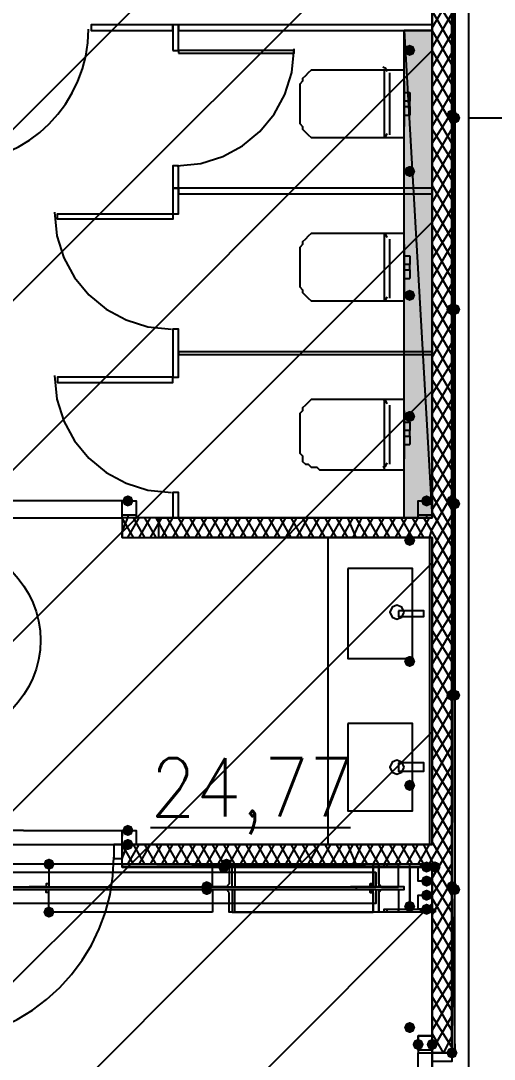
# Model space of a CAD drawing. Header units: millimetres. Extents: x 0 to 420, y 0 to 297.
# Drawn here: x 384.26 to 391.37, y 179.99 to 195.6 of the extents above; entities that cross this region are included whole.
import ezdxf

# ---------------------------------------------------------------- set-up
doc = ezdxf.new("R2010")
doc.units = ezdxf.units.MM
doc.layers.get('0').update_dxf_attribs({"linetype": 'CONTINUOUS'})
doc.styles.get("Standard").update_dxf_attribs({"font": 'STANDARD'})

msp = doc.modelspace()

# ---------------------------------------------------------------- hatches: boundary and pattern name
at = {"true_color": 0x000007}
h = msp.add_hatch(color=0, dxfattribs=at)
h.paths.add_polyline_path([(390.779, 199.940333), (390.736667, 199.940333), (390.779, 182.583667)], flags=0)
h.paths.add_polyline_path([(390.736667, 199.940333), (390.779, 182.583667), (390.736667, 182.583667)], flags=0)
h = msp.add_hatch(color=0, dxfattribs=at)
h.paths.add_polyline_path([(390.440333, 195.453), (390.017, 195.453), (390.440333, 188.129333)], flags=0)
h.paths.add_polyline_path([(390.017, 195.453), (390.440333, 188.129333), (390.017, 188.129333)], flags=0)
for points in [[(390.186333, 195.156667), (390.161462, 195.096871), (390.101667, 195.072), (390.041871, 195.096871), (390.017, 195.156667), (390.041871, 195.216462), (390.101667, 195.241333), (390.161462, 195.216463)], [(390.186333, 193.336333), (390.161462, 193.276537), (390.101667, 193.251667), (390.041871, 193.276537), (390.017, 193.336333), (390.041871, 193.396129), (390.101667, 193.421), (390.161462, 193.396129)], [(390.186333, 191.473667), (390.161462, 191.413871), (390.101667, 191.389), (390.041871, 191.413871), (390.017, 191.473667), (390.041871, 191.533462), (390.101667, 191.558333), (390.161462, 191.533463)], [(390.186333, 189.653333), (390.161462, 189.593537), (390.101667, 189.568667), (390.041871, 189.593537), (390.017, 189.653333), (390.041871, 189.713129), (390.101667, 189.738), (390.161462, 189.713129)], [(385.953, 188.383333), (385.928129, 188.323537), (385.868333, 188.298667), (385.808538, 188.323537), (385.783667, 188.383333), (385.808537, 188.443129), (385.868333, 188.468), (385.928129, 188.443129)], [(390.440333, 188.383333), (390.415462, 188.323537), (390.355667, 188.298667), (390.295871, 188.323537), (390.271, 188.383333), (390.295871, 188.443129), (390.355667, 188.468), (390.415462, 188.443129)], [(390.186333, 187.790667), (390.161462, 187.730871), (390.101667, 187.706), (390.041871, 187.730871), (390.017, 187.790667), (390.041871, 187.850462), (390.101667, 187.875333), (390.161462, 187.850463)], [(390.186333, 185.970333), (390.161462, 185.910537), (390.101667, 185.885667), (390.041871, 185.910537), (390.017, 185.970333), (390.041871, 186.030129), (390.101667, 186.055), (390.161462, 186.030129)], [(390.186333, 184.107667), (390.161462, 184.047871), (390.101667, 184.023), (390.041871, 184.047871), (390.017, 184.107667), (390.041871, 184.167462), (390.101667, 184.192333), (390.161462, 184.167463)], [(385.953, 183.430333), (385.928129, 183.370537), (385.868333, 183.345667), (385.808538, 183.370537), (385.783667, 183.430333), (385.808537, 183.490129), (385.868333, 183.515), (385.928129, 183.490129)], [(385.953, 183.218667), (385.928129, 183.158871), (385.868333, 183.134), (385.808538, 183.158871), (385.783667, 183.218667), (385.808537, 183.278462), (385.868333, 183.303333), (385.928129, 183.278463)], [(384.767667, 182.922333), (384.742796, 182.862537), (384.683, 182.837667), (384.623204, 182.862537), (384.598333, 182.922333), (384.623204, 182.982129), (384.683, 183.007), (384.742796, 182.982129)], [(390.440333, 182.88), (390.415462, 182.820204), (390.355667, 182.795333), (390.295871, 182.820204), (390.271, 182.88), (390.295871, 182.939796), (390.355667, 182.964667), (390.415462, 182.939796)], [(387.138333, 182.583667), (387.113462, 182.523871), (387.053667, 182.499), (386.993871, 182.523871), (386.969, 182.583667), (386.993871, 182.643462), (387.053667, 182.668333), (387.113462, 182.643463)], [(390.440333, 182.668333), (390.415462, 182.608537), (390.355667, 182.583667), (390.295871, 182.608537), (390.271, 182.668333), (390.295871, 182.728129), (390.355667, 182.753), (390.415462, 182.728129)], [(387.138333, 182.541333), (387.113462, 182.481537), (387.053667, 182.456667), (386.993871, 182.481537), (386.969, 182.541333), (386.993871, 182.601129), (387.053667, 182.626), (387.113462, 182.601129)], [(390.440333, 182.456667), (390.415462, 182.396871), (390.355667, 182.372), (390.295871, 182.396871), (390.271, 182.456667), (390.295871, 182.516462), (390.355667, 182.541333), (390.415462, 182.516463)], [(390.186333, 182.287333), (390.161462, 182.227537), (390.101667, 182.202667), (390.041871, 182.227537), (390.017, 182.287333), (390.041871, 182.347129), (390.101667, 182.372), (390.161462, 182.347129)], [(390.440333, 182.245), (390.415462, 182.185204), (390.355667, 182.160333), (390.295871, 182.185204), (390.271, 182.245), (390.295871, 182.304796), (390.355667, 182.329667), (390.415462, 182.304796)], [(384.767667, 182.202667), (384.742796, 182.142871), (384.683, 182.118), (384.623204, 182.142871), (384.598333, 182.202667), (384.623204, 182.262462), (384.683, 182.287333), (384.742796, 182.262463)], [(390.186333, 180.467), (390.161462, 180.407204), (390.101667, 180.382333), (390.041871, 180.407204), (390.017, 180.467), (390.041871, 180.526796), (390.101667, 180.551667), (390.161462, 180.526796)], [(390.313333, 180.213), (390.288462, 180.153204), (390.228667, 180.128333), (390.168871, 180.153204), (390.144, 180.213), (390.168871, 180.272796), (390.228667, 180.297667), (390.288462, 180.272796)], [(390.525, 180.213), (390.500129, 180.153204), (390.440333, 180.128333), (390.380538, 180.153204), (390.355667, 180.213), (390.380537, 180.272796), (390.440333, 180.297667), (390.500129, 180.272796)]]:
    msp.add_hatch(color=0, dxfattribs=at).paths.add_polyline_path(points, flags=0)
at = {"true_color": 0x0000fe}
for points in [[(390.821333, 194.183), (390.796462, 194.123204), (390.736667, 194.098333), (390.676871, 194.123204), (390.652, 194.183), (390.676871, 194.242796), (390.736667, 194.267667), (390.796462, 194.242796)], [(390.863667, 194.140667), (390.838796, 194.080871), (390.779, 194.056), (390.719204, 194.080871), (390.694333, 194.140667), (390.719204, 194.200462), (390.779, 194.225333), (390.838796, 194.200463)], [(390.821333, 191.262), (390.796462, 191.202204), (390.736667, 191.177333), (390.676871, 191.202204), (390.652, 191.262), (390.676871, 191.321796), (390.736667, 191.346667), (390.796462, 191.321796)], [(390.863667, 191.262), (390.838796, 191.202204), (390.779, 191.177333), (390.719204, 191.202204), (390.694333, 191.262), (390.719204, 191.321796), (390.779, 191.346667), (390.838796, 191.321796)], [(390.821333, 188.383333), (390.796462, 188.323537), (390.736667, 188.298667), (390.676871, 188.323537), (390.652, 188.383333), (390.676871, 188.443129), (390.736667, 188.468), (390.796462, 188.443129)], [(390.863667, 188.341), (390.838796, 188.281204), (390.779, 188.256333), (390.719204, 188.281204), (390.694333, 188.341), (390.719204, 188.400796), (390.779, 188.425667), (390.838796, 188.400796)], [(390.821333, 185.462333), (390.796462, 185.402537), (390.736667, 185.377667), (390.676871, 185.402537), (390.652, 185.462333), (390.676871, 185.522129), (390.736667, 185.547), (390.796462, 185.522129)], [(390.863667, 185.462333), (390.838796, 185.402537), (390.779, 185.377667), (390.719204, 185.402537), (390.694333, 185.462333), (390.719204, 185.522129), (390.779, 185.547), (390.838796, 185.522129)], [(387.392333, 182.88), (387.367462, 182.820204), (387.307667, 182.795333), (387.247871, 182.820204), (387.223, 182.88), (387.247871, 182.939796), (387.307667, 182.964667), (387.367462, 182.939796)], [(387.434667, 182.922333), (387.409796, 182.862537), (387.35, 182.837667), (387.290204, 182.862537), (387.265333, 182.922333), (387.290204, 182.982129), (387.35, 183.007), (387.409796, 182.982129)], [(390.567333, 182.88), (390.542462, 182.820204), (390.482667, 182.795333), (390.422871, 182.820204), (390.398, 182.88), (390.422871, 182.939796), (390.482667, 182.964667), (390.542462, 182.939796)], [(390.821333, 182.583667), (390.796462, 182.523871), (390.736667, 182.499), (390.676871, 182.523871), (390.652, 182.583667), (390.676871, 182.643462), (390.736667, 182.668333), (390.796462, 182.643463)], [(390.863667, 182.541333), (390.838796, 182.481537), (390.779, 182.456667), (390.719204, 182.481537), (390.694333, 182.541333), (390.719204, 182.601129), (390.779, 182.626), (390.838796, 182.601129)], [(390.821333, 180.086), (390.796462, 180.026204), (390.736667, 180.001333), (390.676871, 180.026204), (390.652, 180.086), (390.676871, 180.145796), (390.736667, 180.170667), (390.796462, 180.145796)], [(390.821333, 180.086), (390.796462, 180.026204), (390.736667, 180.001333), (390.676871, 180.026204), (390.652, 180.086), (390.676871, 180.145796), (390.736667, 180.170667), (390.796462, 180.145796)]]:
    msp.add_hatch(color=0, dxfattribs=at).paths.add_polyline_path(points, flags=0)
at = {"true_color": 0x000007}
h = msp.add_hatch(color=0, dxfattribs=at)
h.paths.add_polyline_path([(390.482667, 182.922333), (385.783667, 182.922333), (390.482667, 182.88)], flags=0)
h.paths.add_polyline_path([(385.783667, 182.922333), (390.482667, 182.88), (385.783667, 182.88)], flags=0)
at = {"true_color": 0x000062}
h = msp.add_hatch(color=0, dxfattribs=at)
h.paths.add_polyline_path([(389.551333, 182.922333), (389.551333, 182.668333)], flags=0)
h.paths.add_polyline_path([(389.551333, 182.668333), (389.551333, 182.922333)], flags=0)
h = msp.add_hatch(color=0, dxfattribs=at)
h.paths.add_polyline_path([(389.551333, 182.668333), (389.551333, 182.626)], flags=0)
h.paths.add_polyline_path([(389.551333, 182.626), (389.551333, 182.668333)], flags=0)
for points in [[(389.212667, 182.583667), (389.255, 182.583667)], [(389.212667, 182.541333), (389.255, 182.541333)], [(389.551333, 182.626), (389.509, 182.626)], [(389.509, 182.583667), (389.551333, 182.583667)]]:
    msp.add_hatch(color=0, dxfattribs=at).paths.add_polyline_path(points, flags=0)
h = msp.add_hatch(color=0, dxfattribs=at)
h.paths.add_polyline_path([(389.212667, 182.583667), (389.255, 182.583667)], flags=0)
h.paths.add_polyline_path([(389.255, 182.583667), (389.212667, 182.583667)], flags=0)
h = msp.add_hatch(color=0, dxfattribs=at)
h.paths.add_polyline_path([(389.212667, 182.583667), (389.551333, 182.583667)], flags=0)
h.paths.add_polyline_path([(389.551333, 182.583667), (389.212667, 182.583667)], flags=0)
h.paths.add_polyline_path([(389.551333, 182.583667), (389.212667, 182.583667)], flags=0)
h.paths.add_polyline_path([(389.212667, 182.583667), (389.551333, 182.583667)], flags=0)
h.paths.add_polyline_path([(389.551333, 182.583667), (389.212667, 182.583667)], flags=0)
h.paths.add_polyline_path([(389.551333, 182.583667), (389.212667, 182.583667)], flags=0)
h.paths.add_polyline_path([(389.212667, 182.583667), (389.551333, 182.583667)], flags=0)
h.paths.add_polyline_path([(389.551333, 182.583667), (389.212667, 182.583667)], flags=0)
h.paths.add_polyline_path([(389.551333, 182.583667), (389.212667, 182.583667)], flags=0)
h.paths.add_polyline_path([(389.212667, 182.583667), (389.551333, 182.583667)], flags=0)
h.paths.add_polyline_path([(389.551333, 182.583667), (389.212667, 182.583667)], flags=0)
h.paths.add_polyline_path([(389.551333, 182.583667), (389.212667, 182.583667)], flags=0)
h = msp.add_hatch(color=0, dxfattribs=at)
h.paths.add_polyline_path([(389.212667, 182.541333), (389.551333, 182.541333)], flags=0)
h.paths.add_polyline_path([(389.551333, 182.541333), (389.212667, 182.541333)], flags=0)
h.paths.add_polyline_path([(389.551333, 182.541333), (389.212667, 182.541333)], flags=0)
h.paths.add_polyline_path([(389.212667, 182.541333), (389.551333, 182.541333)], flags=0)
h.paths.add_polyline_path([(389.551333, 182.541333), (389.212667, 182.541333)], flags=0)
h.paths.add_polyline_path([(389.551333, 182.541333), (389.212667, 182.541333)], flags=0)
h.paths.add_polyline_path([(389.212667, 182.541333), (389.551333, 182.541333)], flags=0)
h.paths.add_polyline_path([(389.551333, 182.541333), (389.212667, 182.541333)], flags=0)
h.paths.add_polyline_path([(389.551333, 182.541333), (389.212667, 182.541333)], flags=0)
h.paths.add_polyline_path([(389.212667, 182.541333), (389.551333, 182.541333)], flags=0)
h.paths.add_polyline_path([(389.551333, 182.541333), (389.212667, 182.541333)], flags=0)
h.paths.add_polyline_path([(389.551333, 182.541333), (389.212667, 182.541333)], flags=0)
h = msp.add_hatch(color=0, dxfattribs=at)
h.paths.add_polyline_path([(389.212667, 182.541333), (389.255, 182.541333)], flags=0)
h.paths.add_polyline_path([(389.255, 182.541333), (389.212667, 182.541333)], flags=0)
h = msp.add_hatch(color=0, dxfattribs=at)
h.paths.add_polyline_path([(389.551333, 182.626), (389.509, 182.626), (389.551333, 182.583667)], flags=0)
h.paths.add_polyline_path([(389.509, 182.626), (389.551333, 182.583667), (389.509, 182.583667)], flags=0)
h.paths.add_polyline_path([(389.551333, 182.583667), (389.509, 182.583667), (389.255, 182.583667)], flags=0)
h = msp.add_hatch(color=0, dxfattribs=at)
h.paths.add_polyline_path([(389.551333, 182.541333), (389.255, 182.541333)], flags=0)
h.paths.add_polyline_path([(389.255, 182.541333), (389.551333, 182.541333), (389.509, 182.541333)], flags=0)
h = msp.add_hatch(color=0, dxfattribs=at)
h.paths.add_polyline_path([(389.551333, 182.499), (389.551333, 182.456667)], flags=0)
h.paths.add_polyline_path([(389.551333, 182.456667), (389.551333, 182.499)], flags=0)
at = {"true_color": 0x000007}
h = msp.add_hatch(color=0, dxfattribs=at)
h.paths.add_polyline_path([(390.779, 182.541333), (390.736667, 182.541333), (390.779, 180.086)], flags=0)
h.paths.add_polyline_path([(390.736667, 182.541333), (390.779, 180.086), (390.736667, 180.086)], flags=0)
at = {"true_color": 0x000062}
h = msp.add_hatch(color=0, dxfattribs=at)
h.paths.add_polyline_path([(389.551333, 182.456667), (389.551333, 182.202667)], flags=0)
h.paths.add_polyline_path([(389.551333, 182.202667), (389.551333, 182.456667)], flags=0)

# ---------------------------------------------------------------- linework, layer by layer
at = {"color": 0, "true_color": 0x000007}
for points in [[(105.156, 117.940667), (390.990667, 117.940667), (390.990667, 235.627333), (105.156, 235.627333)], [(390.779, 199.940333), (390.736667, 199.940333), (390.779, 182.583667)], [(390.736667, 199.940333), (390.779, 182.583667), (390.736667, 182.583667)], [(390.779, 182.583667), (390.779, 199.940333), (390.736667, 199.940333), (390.736667, 182.583667)], [(390.779, 182.583667), (390.779, 199.940333), (390.736667, 199.940333), (390.736667, 182.583667)], [(386.545667, 195.453), (386.545667, 195.537667), (385.318, 195.537667), (385.318, 195.453)], [(386.545667, 195.156667), (386.630333, 195.156667), (386.630333, 195.537667), (386.545667, 195.537667)], [(390.440333, 195.453), (390.440333, 195.537667), (386.630333, 195.537667), (386.630333, 195.453)], [(390.440333, 195.453), (390.017, 195.453), (390.440333, 188.129333)], [(390.017, 195.453), (390.440333, 188.129333), (390.017, 188.129333)], [(390.440333, 188.129333), (390.017, 188.129333), (390.017, 195.453), (390.440333, 195.453)], [(386.630333, 195.114333), (388.366, 195.114333), (388.366, 195.156667), (386.630333, 195.156667)], [(388.450667, 194.140667), (388.450667, 194.056), (388.493, 194.013667), (388.493, 193.971333), (388.535333, 193.929), (388.577667, 193.886667), (388.62, 193.844333), (388.704667, 193.844333), (388.747, 193.844333), (390.017, 193.844333), (390.017, 194.860333), (388.747, 194.860333), (388.704667, 194.860333), (388.62, 194.860333), (388.577667, 194.818), (388.535333, 194.775667), (388.493, 194.733333), (388.493, 194.691), (388.450667, 194.648667), (388.450667, 194.606333)], [(390.017, 194.013667), (390.017, 194.691)], [(399.669, 194.140667), (399.669, 159.385), (390.990667, 159.385), (390.990667, 194.140667)], [(386.545667, 193.082333), (386.630333, 193.082333), (386.630333, 193.421), (386.545667, 193.421)], [(386.545667, 192.701333), (386.545667, 192.616667), (384.81, 192.616667), (384.81, 192.701333), (386.545667, 192.701333), (386.630333, 192.701333), (386.630333, 193.082333), (386.545667, 193.082333)], [(390.440333, 192.997667), (390.440333, 193.082333), (386.630333, 193.082333), (386.630333, 192.997667)], [(388.450667, 191.643), (388.450667, 191.600667), (388.493, 191.558333), (388.493, 191.516), (388.535333, 191.473667), (388.577667, 191.431333), (388.62, 191.389), (388.704667, 191.389), (388.747, 191.389), (390.017, 191.389), (390.017, 192.405), (388.747, 192.405), (388.704667, 192.405), (388.62, 192.405), (388.577667, 192.362667), (388.535333, 192.320333), (388.493, 192.278), (388.493, 192.235667), (388.450667, 192.193333), (388.450667, 192.108667)], [(390.017, 191.516), (390.017, 192.235667)], [(386.630333, 190.584667), (386.630333, 190.965667), (386.545667, 190.965667), (386.545667, 190.584667), (386.545667, 190.246), (386.630333, 190.246)], [(390.440333, 190.584667), (390.440333, 190.627), (386.630333, 190.627), (386.630333, 190.584667)], [(386.545667, 190.246), (384.81, 190.246), (384.81, 190.161333), (386.545667, 190.161333)], [(388.450667, 189.145333), (388.450667, 189.103), (388.493, 189.060667), (388.493, 188.976), (388.535333, 188.933667), (388.577667, 188.933667), (388.62, 188.891333), (388.704667, 188.891333), (388.747, 188.849), (390.017, 188.849), (390.017, 189.907333), (388.747, 189.907333), (388.704667, 189.907333), (388.62, 189.907333), (388.577667, 189.865), (388.535333, 189.822667), (388.493, 189.780333), (388.493, 189.738), (388.450667, 189.695667), (388.450667, 189.611)], [(390.017, 189.018333), (390.017, 189.738)], [(386.545667, 188.129333), (386.630333, 188.129333), (386.630333, 188.510333), (386.545667, 188.510333)], [(385.783667, 188.383333), (385.995333, 188.383333), (385.995333, 188.171667), (385.783667, 188.171667), (385.783667, 188.383333), (385.995333, 188.383333), (385.995333, 188.129333), (385.783667, 188.129333)], [(390.228667, 188.383333), (390.440333, 188.383333), (390.440333, 188.171667), (390.228667, 188.171667), (390.228667, 188.383333), (390.440333, 188.383333), (390.440333, 188.129333), (390.228667, 188.129333)], [(389.170333, 187.367333), (389.170333, 186.012667), (390.144, 186.012667), (390.144, 187.367333)], [(390.017, 186.711167), (389.986007, 186.786007), (389.911167, 186.817), (389.836327, 186.786007), (389.805333, 186.711167), (389.836327, 186.636327), (389.911167, 186.605333), (389.986007, 186.636327)], [(389.932333, 186.732333), (389.932333, 186.647667), (390.313333, 186.647667), (390.313333, 186.732333)], [(389.170333, 185.039), (389.170333, 183.726667), (390.144, 183.726667), (390.144, 185.039)], [(390.017, 184.382833), (389.986007, 184.457673), (389.911167, 184.488667), (389.836327, 184.457673), (389.805333, 184.382833), (389.836327, 184.307993), (389.911167, 184.277), (389.986007, 184.307993)], [(389.932333, 184.446333), (389.932333, 184.319333), (390.313333, 184.319333), (390.313333, 184.446333)], [(385.656667, 183.218667), (385.656667, 183.134), (385.656667, 183.007), (385.783667, 183.007), (385.783667, 183.218667)], [(385.783667, 183.218667), (385.783667, 183.007)], [(387.138333, 182.922333), (384.683, 182.922333), (384.683, 182.583667), (387.138333, 182.583667)], [(390.482667, 182.922333), (385.783667, 182.922333), (390.482667, 182.88)], [(385.783667, 182.922333), (390.482667, 182.88), (385.783667, 182.88)], [(385.783667, 182.88), (385.783667, 182.922333), (390.482667, 182.922333), (390.482667, 182.88), (385.783667, 182.88), (390.482667, 182.88), (390.482667, 182.922333), (385.783667, 182.922333)], [(390.482667, 182.202667), (389.720667, 182.202667), (389.720667, 182.245), (390.101667, 182.245), (390.101667, 182.88), (389.720667, 182.88), (389.720667, 182.922333), (390.482667, 182.922333), (390.482667, 182.88), (390.101667, 182.88), (390.101667, 182.245), (390.482667, 182.245)], [(390.440333, 182.668333), (390.228667, 182.668333), (390.228667, 182.88), (390.440333, 182.88), (390.440333, 182.668333), (390.228667, 182.668333), (390.228667, 182.88), (390.440333, 182.88)], [(379.010333, 182.541333), (389.593667, 182.541333)], [(387.138333, 182.202667), (384.683, 182.202667), (384.683, 182.541333), (387.138333, 182.541333)], [(389.297333, 182.541333), (390.017, 182.541333), (390.017, 182.583667), (389.297333, 182.583667)], [(390.779, 182.541333), (390.736667, 182.541333), (390.779, 180.086)], [(390.736667, 182.541333), (390.779, 180.086), (390.736667, 180.086)], [(390.736667, 182.541333), (390.736667, 180.086), (390.779, 180.086), (390.779, 182.541333)], [(390.736667, 182.541333), (390.736667, 180.086), (390.779, 180.086), (390.779, 182.541333)], [(390.440333, 182.245), (390.228667, 182.245), (390.228667, 182.456667), (390.440333, 182.456667), (390.440333, 182.245), (390.228667, 182.245), (390.228667, 182.456667), (390.440333, 182.456667)], [(390.440333, 180.086), (390.440333, 180.34), (390.228667, 180.34), (390.228667, 180.086)], [(390.440333, 180.128333), (390.228667, 180.128333), (390.228667, 180.34), (390.440333, 180.34)], [(390.440333, 180.086), (390.736667, 180.086), (390.736667, 179.959), (390.440333, 179.959)], [(390.736667, 180.086), (390.440333, 180.086)]]:
    msp.add_lwpolyline(points, close=True, dxfattribs=at)
for points in [[(390.736667, 180.086), (390.736667, 235.373333)], [(390.440333, 200.321333), (390.440333, 188.129333)], [(390.779, 182.583667), (390.779, 199.940333), (390.779, 182.583667), (390.736667, 199.940333)], [(390.440333, 195.495333), (390.736667, 196.003333)], [(390.736667, 195.537667), (390.440333, 196.003333)], [(390.736667, 195.241333), (390.440333, 195.749333)], [(390.440333, 195.199), (390.736667, 195.707)], [(383.264833, 193.463333), (383.470433, 193.473715), (383.670092, 193.504185), (383.862801, 193.553735), (384.047549, 193.621352), (384.223325, 193.706026), (384.389118, 193.806747), (384.543918, 193.922503), (384.686715, 194.052285), (384.816497, 194.195082), (384.932253, 194.349882), (385.032974, 194.515675), (385.117648, 194.691451), (385.185265, 194.876199), (385.234815, 195.068908), (385.265285, 195.268567), (385.275667, 195.474167)], [(390.736667, 194.945), (390.440333, 195.453)], [(390.440333, 194.902667), (390.736667, 195.410667)], [(386.609167, 193.421), (386.963232, 193.456692), (387.293009, 193.55906), (387.591432, 193.721037), (387.851438, 193.935562), (388.065962, 194.195568), (388.22794, 194.493991), (388.330308, 194.823768), (388.366, 195.177833)], [(390.736667, 194.648667), (390.440333, 195.156667)], [(390.440333, 194.606333), (390.736667, 195.114333)], [(389.763, 194.839167), (389.744395, 194.884061), (389.6995, 194.902667)], [(389.720667, 194.860333), (389.720667, 193.844333)], [(389.805333, 194.352333), (389.805333, 194.818)], [(390.736667, 194.352333), (390.440333, 194.860333)], [(390.440333, 194.31), (390.736667, 194.818)], [(390.017, 194.521667), (390.017, 194.479333), (390.017, 194.394667)], [(390.017, 194.521667), (390.101667, 194.521667)], [(390.101667, 194.521667), (390.101667, 194.479333), (390.101667, 194.394667)], [(390.736667, 194.056), (390.440333, 194.564)], [(390.440333, 194.013667), (390.736667, 194.521667)], [(389.805333, 193.886667), (389.805333, 194.352333)], [(390.017, 194.31), (390.017, 194.352333), (390.017, 194.394667)], [(390.017, 194.31), (390.101667, 194.31), (390.101667, 194.352333), (390.101667, 194.394667), (390.017, 194.394667)], [(390.017, 194.31), (390.017, 194.225333), (390.017, 194.183)], [(390.101667, 194.31), (390.101667, 194.225333), (390.101667, 194.183)], [(390.736667, 193.759667), (390.440333, 194.267667)], [(390.440333, 193.759667), (390.736667, 194.225333)], [(390.017, 194.183), (390.101667, 194.183)], [(389.6995, 193.844333), (389.744395, 193.862939), (389.763, 193.907833)], [(390.440333, 193.463333), (390.736667, 193.971333)], [(390.736667, 193.505667), (390.440333, 193.971333)], [(390.736667, 193.209333), (390.440333, 193.717333)], [(390.440333, 193.167), (390.736667, 193.675)], [(390.736667, 192.913), (390.440333, 193.421)], [(390.440333, 192.870667), (390.736667, 193.378667)], [(390.736667, 192.616667), (390.440333, 193.124667)], [(390.440333, 192.574333), (390.736667, 193.082333)], [(390.736667, 192.320333), (390.440333, 192.828333)], [(384.767667, 192.7225), (384.803359, 192.368435), (384.905726, 192.038658), (385.067704, 191.740234), (385.282228, 191.480228), (385.542234, 191.265704), (385.840658, 191.103726), (386.170435, 191.001359), (386.5245, 190.965667)], [(390.440333, 192.278), (390.736667, 192.786)], [(390.736667, 192.024), (390.440333, 192.532)], [(390.440333, 192.024), (390.736667, 192.489667)], [(389.763, 192.3415), (389.744395, 192.386394), (389.6995, 192.405)], [(389.720667, 192.405), (389.720667, 191.389)], [(389.805333, 191.897), (389.805333, 192.320333)], [(390.440333, 191.727667), (390.736667, 192.235667)], [(390.736667, 191.727667), (390.440333, 192.235667)], [(390.017, 192.066333), (390.017, 192.024), (390.017, 191.939333)], [(390.017, 192.066333), (390.101667, 192.066333)], [(390.101667, 192.066333), (390.101667, 192.024), (390.101667, 191.939333)], [(389.805333, 191.431333), (389.805333, 191.897)], [(390.017, 191.854667), (390.017, 191.897), (390.017, 191.939333)], [(390.017, 191.854667), (390.101667, 191.854667), (390.101667, 191.897), (390.101667, 191.939333), (390.017, 191.939333)], [(390.017, 191.854667), (390.017, 191.77), (390.017, 191.727667)], [(390.101667, 191.854667), (390.101667, 191.77), (390.101667, 191.727667)], [(390.736667, 191.473667), (390.440333, 191.981667)], [(390.440333, 191.431333), (390.736667, 191.939333)], [(390.017, 191.727667), (390.101667, 191.727667)], [(390.736667, 191.177333), (390.440333, 191.685333)], [(390.440333, 191.135), (390.736667, 191.643)], [(389.6995, 191.389), (389.744395, 191.407605), (389.763, 191.4525)], [(390.736667, 190.881), (390.440333, 191.389)], [(390.440333, 190.838667), (390.736667, 191.346667)], [(390.736667, 190.584667), (390.440333, 191.092667)], [(390.440333, 190.542333), (390.736667, 191.050333)], [(390.736667, 190.288333), (390.440333, 190.796333)], [(390.440333, 190.246), (390.736667, 190.754)], [(390.736667, 189.992), (390.440333, 190.5)], [(390.440333, 189.992), (390.736667, 190.457667)], [(384.767667, 190.267167), (384.803359, 189.913101), (384.905726, 189.583325), (385.067704, 189.284901), (385.282228, 189.024895), (385.542234, 188.810371), (385.840658, 188.648393), (386.170435, 188.546026), (386.5245, 188.510333)], [(390.440333, 189.695667), (390.736667, 190.203667)], [(390.736667, 189.738), (390.440333, 190.203667)], [(389.763, 189.843833), (389.744395, 189.888728), (389.6995, 189.907333)], [(389.720667, 189.907333), (389.720667, 188.849)], [(389.805333, 189.399333), (389.805333, 189.822667)], [(390.736667, 189.441667), (390.440333, 189.949667)], [(390.440333, 189.399333), (390.736667, 189.907333)], [(390.017, 189.568667), (390.017, 189.526333), (390.017, 189.441667)], [(390.017, 189.568667), (390.101667, 189.568667)], [(390.101667, 189.568667), (390.101667, 189.526333), (390.101667, 189.441667)], [(390.736667, 189.145333), (390.440333, 189.653333)], [(390.440333, 189.103), (390.736667, 189.611)], [(389.805333, 188.933667), (389.805333, 189.399333)], [(390.017, 189.357), (390.017, 189.399333), (390.017, 189.441667)], [(390.017, 189.357), (390.101667, 189.357), (390.101667, 189.399333), (390.101667, 189.441667), (390.017, 189.441667)], [(390.017, 189.357), (390.017, 189.272333), (390.017, 189.23)], [(390.101667, 189.357), (390.101667, 189.272333), (390.101667, 189.23)], [(390.736667, 188.849), (390.440333, 189.357)], [(390.017, 189.23), (390.101667, 189.23)], [(390.440333, 188.806667), (390.736667, 189.314667)], [(390.736667, 188.552667), (390.440333, 189.060667)], [(389.6995, 188.891333), (389.744395, 188.909939), (389.763, 188.954833)], [(390.440333, 188.510333), (390.736667, 189.018333)], [(390.736667, 188.256333), (390.440333, 188.764333)], [(390.440333, 188.256333), (390.736667, 188.722)], [(390.440333, 187.96), (390.736667, 188.468)], [(390.736667, 187.96), (390.440333, 188.468)], [(384.302, 188.383333), (382.820333, 188.383333), (382.820333, 188.256333)], [(385.783667, 188.256333), (385.783667, 188.383333), (384.302, 188.383333)], [(382.820333, 188.256333), (382.820333, 188.129333), (384.302, 188.129333)], [(384.302, 188.129333), (385.783667, 188.129333), (385.783667, 188.256333)], [(385.783667, 187.917667), (385.868333, 188.129333)], [(385.953, 187.833), (385.783667, 188.129333)], [(390.440333, 188.129333), (385.783667, 188.129333), (385.783667, 187.833), (390.440333, 187.833)], [(385.868333, 188.171667), (385.868333, 188.129333)], [(385.868333, 187.833), (386.037667, 188.129333)], [(386.122333, 187.833), (385.953, 188.129333)], [(386.037667, 187.833), (386.207, 188.129333)], [(386.291667, 187.833), (386.122333, 188.129333)], [(386.207, 187.833), (386.376333, 188.129333)], [(386.461, 187.833), (386.291667, 188.129333)], [(386.376333, 187.833), (386.545667, 188.129333)], [(386.630333, 187.833), (386.461, 188.129333)], [(386.545667, 187.833), (386.715, 188.129333)], [(386.799667, 187.833), (386.630333, 188.129333)], [(386.715, 187.833), (386.884333, 188.129333)], [(386.969, 187.833), (386.799667, 188.129333)], [(386.884333, 187.833), (387.053667, 188.129333)], [(387.138333, 187.833), (386.969, 188.129333)], [(387.053667, 187.833), (387.223, 188.129333)], [(387.307667, 187.833), (387.138333, 188.129333)], [(387.223, 187.833), (387.392333, 188.129333)], [(387.477, 187.833), (387.307667, 188.129333)], [(387.392333, 187.833), (387.561667, 188.129333)], [(387.646333, 187.833), (387.477, 188.129333)], [(387.561667, 187.833), (387.731, 188.129333)], [(387.815667, 187.833), (387.646333, 188.129333)], [(387.731, 187.833), (387.900333, 188.129333)], [(387.985, 187.833), (387.815667, 188.129333)], [(387.900333, 187.833), (388.069667, 188.129333)], [(388.154333, 187.833), (387.985, 188.129333)], [(388.069667, 187.833), (388.239, 188.129333)], [(388.323667, 187.833), (388.154333, 188.129333)], [(388.239, 187.833), (388.408333, 188.129333)], [(388.493, 187.833), (388.323667, 188.129333)], [(388.408333, 187.833), (388.577667, 188.129333)], [(388.662333, 187.833), (388.493, 188.129333)], [(388.577667, 187.833), (388.747, 188.129333)], [(388.831667, 187.833), (388.662333, 188.129333)], [(388.747, 187.833), (388.916333, 188.129333)], [(389.001, 187.833), (388.831667, 188.129333)], [(388.916333, 187.833), (389.085667, 188.129333)], [(389.170333, 187.833), (389.001, 188.129333)], [(389.085667, 187.833), (389.255, 188.129333)], [(389.297333, 187.833), (389.170333, 188.129333)], [(389.255, 187.833), (389.382, 188.129333)], [(389.466667, 187.833), (389.297333, 188.129333)], [(389.382, 187.833), (389.551333, 188.129333)], [(389.636, 187.833), (389.466667, 188.129333)], [(389.551333, 187.833), (389.720667, 188.129333)], [(389.805333, 187.833), (389.636, 188.129333)], [(389.720667, 187.833), (389.89, 188.129333)], [(389.974667, 187.833), (389.805333, 188.129333)], [(389.89, 187.833), (390.059333, 188.129333)], [(390.144, 187.833), (389.974667, 188.129333)], [(390.059333, 187.833), (390.228667, 188.129333)], [(390.313333, 187.833), (390.144, 188.129333)], [(390.228667, 187.833), (390.398, 188.129333)], [(390.440333, 187.917667), (390.313333, 188.129333)], [(390.355667, 188.171667), (390.355667, 188.129333)], [(390.736667, 187.706), (390.440333, 188.214)], [(390.440333, 187.663667), (390.736667, 188.171667)], [(390.398, 187.833), (390.440333, 187.96)], [(385.783667, 187.833), (385.783667, 187.917667)], [(388.874, 187.833), (388.874, 183.218667)], [(388.874, 187.833), (390.440333, 187.833), (390.440333, 183.218667), (388.874, 183.218667)], [(390.398, 187.833), (390.398, 183.218667)], [(390.736667, 187.409667), (390.440333, 187.917667)], [(390.440333, 187.367333), (390.736667, 187.875333)], [(390.440333, 187.833), (390.440333, 183.218667)], [(390.736667, 187.113333), (390.440333, 187.621333)], [(390.440333, 187.071), (390.736667, 187.579)], [(390.736667, 186.817), (390.440333, 187.325)], [(390.440333, 186.774667), (390.736667, 187.282667)], [(390.736667, 186.520667), (390.440333, 187.028667)], [(390.440333, 186.478333), (390.736667, 186.986333)], [(390.736667, 186.224333), (390.440333, 186.732333)], [(390.440333, 186.224333), (390.736667, 186.69)], [(390.440333, 185.928), (390.736667, 186.436)], [(390.736667, 185.970333), (390.440333, 186.436)], [(390.736667, 185.674), (390.440333, 186.182)], [(390.440333, 185.631667), (390.736667, 186.139667)], [(390.736667, 185.377667), (390.440333, 185.885667)], [(390.440333, 185.335333), (390.736667, 185.843333)], [(390.736667, 185.081333), (390.440333, 185.589333)], [(390.440333, 185.039), (390.736667, 185.547)], [(390.736667, 184.785), (390.440333, 185.293)], [(390.440333, 184.742667), (390.736667, 185.250667)], [(390.736667, 184.488667), (390.440333, 184.996667)], [(390.440333, 184.488667), (390.736667, 184.954333)], [(390.440333, 184.192333), (390.736667, 184.700333)], [(390.736667, 184.192333), (390.440333, 184.700333)], [(390.440333, 183.896), (390.736667, 184.404)], [(390.736667, 183.938333), (390.440333, 184.404)], [(390.736667, 183.642), (390.440333, 184.15)], [(390.440333, 183.599667), (390.736667, 184.107667)], [(390.736667, 183.345667), (390.440333, 183.853667)], [(390.440333, 183.303333), (390.736667, 183.811333)], [(384.302, 183.430333), (382.820333, 183.430333), (382.820333, 183.345667)], [(384.302, 183.430333), (385.783667, 183.430333), (385.995333, 183.430333), (385.995333, 183.218667), (385.783667, 183.218667), (385.783667, 183.430333), (385.995333, 183.430333), (385.995333, 183.218667), (385.783667, 183.218667), (385.783667, 183.430333), (385.783667, 183.345667)], [(386.207, 183.472667), (389.212667, 183.472667)], [(390.736667, 183.049333), (390.440333, 183.557333)], [(390.440333, 183.007), (390.736667, 183.515)], [(382.820333, 183.345667), (382.820333, 183.218667), (384.302, 183.218667)], [(384.302, 183.218667), (385.783667, 183.218667), (385.783667, 183.345667)], [(385.783667, 183.007), (385.868333, 183.218667)], [(385.953, 182.922333), (385.783667, 183.218667)], [(385.783667, 182.922333), (385.783667, 183.007), (385.783667, 183.218667)], [(390.440333, 183.218667), (385.783667, 183.218667)], [(385.868333, 182.922333), (386.037667, 183.218667)], [(386.122333, 182.922333), (385.953, 183.218667)], [(386.037667, 182.922333), (386.207, 183.218667)], [(386.291667, 182.922333), (386.122333, 183.218667)], [(386.207, 182.922333), (386.376333, 183.218667)], [(386.461, 182.922333), (386.291667, 183.218667)], [(386.376333, 182.922333), (386.545667, 183.218667)], [(386.630333, 182.922333), (386.461, 183.218667)], [(386.545667, 182.922333), (386.715, 183.218667)], [(386.799667, 182.922333), (386.630333, 183.218667)], [(386.715, 182.922333), (386.884333, 183.218667)], [(386.969, 182.922333), (386.799667, 183.218667)], [(386.884333, 182.922333), (387.053667, 183.218667)], [(387.138333, 182.922333), (386.969, 183.218667)], [(387.053667, 182.922333), (387.223, 183.218667)], [(387.307667, 182.922333), (387.138333, 183.218667)], [(387.223, 182.922333), (387.392333, 183.218667)], [(387.477, 182.922333), (387.307667, 183.218667)], [(387.392333, 182.922333), (387.561667, 183.218667)], [(387.646333, 182.922333), (387.477, 183.218667)], [(387.561667, 182.922333), (387.731, 183.218667)], [(387.815667, 182.922333), (387.646333, 183.218667)], [(387.731, 182.922333), (387.900333, 183.218667)], [(387.985, 182.922333), (387.815667, 183.218667)], [(387.900333, 182.922333), (388.069667, 183.218667)], [(388.154333, 182.922333), (387.985, 183.218667)], [(388.069667, 182.922333), (388.239, 183.218667)], [(388.323667, 182.922333), (388.154333, 183.218667)], [(388.239, 182.922333), (388.408333, 183.218667)], [(388.493, 182.922333), (388.323667, 183.218667)], [(388.408333, 182.922333), (388.577667, 183.218667)], [(388.662333, 182.922333), (388.493, 183.218667)], [(388.577667, 182.922333), (388.747, 183.218667)], [(388.831667, 182.922333), (388.662333, 183.218667)], [(388.747, 182.922333), (388.916333, 183.218667)], [(389.001, 182.922333), (388.831667, 183.218667)], [(388.916333, 182.922333), (389.085667, 183.218667)], [(389.170333, 182.922333), (389.001, 183.218667)], [(389.085667, 182.922333), (389.255, 183.218667)], [(389.297333, 182.922333), (389.170333, 183.218667)], [(389.255, 182.922333), (389.382, 183.218667)], [(389.466667, 182.922333), (389.297333, 183.218667)], [(389.382, 182.922333), (389.551333, 183.218667)], [(389.636, 182.922333), (389.466667, 183.218667)], [(389.551333, 182.922333), (389.720667, 183.218667)], [(389.805333, 182.922333), (389.636, 183.218667)], [(389.720667, 182.922333), (389.89, 183.218667)], [(389.974667, 182.922333), (389.805333, 183.218667)], [(389.89, 182.922333), (390.059333, 183.218667)], [(390.144, 182.922333), (389.974667, 183.218667)], [(390.059333, 182.922333), (390.228667, 183.218667)], [(390.313333, 182.922333), (390.144, 183.218667)], [(390.228667, 182.922333), (390.398, 183.218667)], [(390.440333, 182.964667), (390.313333, 183.218667)], [(390.736667, 182.753), (390.440333, 183.261)], [(390.440333, 182.710667), (390.736667, 183.218667)], [(382.883833, 180.255333), (383.167342, 180.269649), (383.44266, 180.311667), (383.708395, 180.379993), (383.963151, 180.473234), (384.205537, 180.589996), (384.434157, 180.728886), (384.647619, 180.888509), (384.844528, 181.067472), (385.023491, 181.264381), (385.183114, 181.477843), (385.322004, 181.706463), (385.438766, 181.948849), (385.532007, 182.203605), (385.600333, 182.46934), (385.642351, 182.744658), (385.656667, 183.028167)], [(385.783667, 182.922333), (385.783667, 183.007)], [(385.783667, 182.922333), (385.783667, 183.007)], [(390.398, 182.922333), (390.440333, 183.007)], [(390.736667, 182.456667), (390.440333, 182.964667)], [(384.683, 182.922333), (384.683, 182.626), (384.640667, 182.626), (384.640667, 182.583667), (384.386667, 182.583667)], [(390.482667, 182.88), (385.783667, 182.88), (390.482667, 182.922333), (385.783667, 182.922333)], [(385.783667, 182.922333), (390.440333, 182.922333)], [(387.434667, 182.583667), (387.434667, 182.922333), (387.392333, 182.922333), (387.392333, 182.626)], [(387.434667, 182.922333), (389.551333, 182.922333)], [(389.636, 182.922333), (387.477, 182.922333), (387.477, 182.583667), (389.636, 182.583667), (389.932333, 182.583667), (389.678333, 182.583667), (389.636, 182.626), (389.636, 182.922333), (389.636, 182.583667)], [(389.551333, 182.583667), (389.932333, 182.583667), (389.932333, 182.922333), (389.551333, 182.922333)], [(389.763, 182.88), (389.763, 182.922333)], [(389.932333, 182.88), (389.932333, 182.922333)], [(390.101667, 182.202667), (390.101667, 182.922333)], [(390.271, 182.88), (390.271, 182.922333)], [(390.440333, 182.88), (390.440333, 182.922333)], [(390.440333, 182.456667), (390.736667, 182.922333)], [(390.440333, 182.922333), (390.440333, 180.086)], [(389.593667, 182.795333), (389.593667, 182.583667), (389.593667, 182.626), (389.593667, 182.795333), (379.010333, 182.795333), (379.010333, 182.583667), (389.593667, 182.583667)], [(390.440333, 182.160333), (390.736667, 182.668333)], [(390.736667, 182.202667), (390.440333, 182.668333)], [(389.593667, 182.541333), (389.593667, 182.499), (389.593667, 182.329667), (379.010333, 182.329667), (379.010333, 182.499), (379.010333, 182.541333), (379.010333, 182.499), (379.010333, 182.329667)], [(384.386667, 182.583667), (384.683, 182.583667)], [(384.386667, 182.541333), (384.683, 182.541333)], [(384.683, 182.202667), (384.683, 182.499), (384.640667, 182.499), (384.640667, 182.541333), (384.386667, 182.541333)], [(387.392333, 182.626), (387.35, 182.583667), (387.096, 182.583667), (387.053667, 182.583667), (387.434667, 182.583667)], [(387.392333, 182.499), (387.35, 182.541333), (387.096, 182.541333), (387.053667, 182.541333), (387.434667, 182.541333)], [(387.096, 182.583667), (387.35, 182.583667)], [(387.096, 182.541333), (387.35, 182.541333)], [(387.434667, 182.541333), (387.434667, 182.202667), (387.392333, 182.202667), (387.392333, 182.499)], [(387.434667, 182.583667), (389.551333, 182.583667)], [(387.434667, 182.541333), (389.551333, 182.541333)], [(389.636, 182.202667), (387.477, 182.202667), (387.477, 182.541333), (389.636, 182.541333), (389.932333, 182.541333), (389.678333, 182.541333), (389.636, 182.499), (389.636, 182.202667), (389.636, 182.541333)], [(389.212667, 182.583667), (389.509, 182.583667)], [(389.212667, 182.541333), (389.509, 182.541333)], [(389.551333, 182.541333), (389.932333, 182.541333), (389.932333, 182.202667), (389.551333, 182.202667)], [(390.736667, 180.086), (390.736667, 182.541333), (390.779, 180.086), (390.779, 182.541333)], [(390.736667, 181.906333), (390.440333, 182.414333)], [(390.440333, 181.864), (390.736667, 182.372)], [(387.434667, 182.202667), (389.551333, 182.202667)], [(389.763, 182.202667), (389.763, 182.245)], [(389.932333, 182.202667), (389.932333, 182.245)], [(390.271, 182.202667), (390.271, 182.245)], [(390.440333, 182.202667), (390.440333, 182.245)], [(390.736667, 181.61), (390.440333, 182.118)], [(390.440333, 181.567667), (390.736667, 182.075667)], [(390.736667, 181.313667), (390.440333, 181.821667)], [(390.440333, 181.271333), (390.736667, 181.779333)], [(390.736667, 181.017333), (390.440333, 181.525333)], [(390.440333, 180.975), (390.736667, 181.483)], [(390.736667, 180.721), (390.440333, 181.229)], [(390.440333, 180.721), (390.736667, 181.186667)], [(390.440333, 180.424667), (390.736667, 180.932667)], [(390.736667, 180.424667), (390.440333, 180.932667)], [(390.440333, 180.128333), (390.736667, 180.636333)], [(390.736667, 180.170667), (390.440333, 180.636333)], [(390.736667, 180.34), (390.609667, 180.086), (390.440333, 180.382333)], [(390.228667, 176.826333), (390.228667, 180.086), (390.355667, 180.086)], [(390.355667, 180.086), (390.440333, 180.086), (390.440333, 176.826333)], [(390.440333, 180.086), (390.736667, 180.086)]]:
    msp.add_lwpolyline(points, dxfattribs=at)
at = {"color": 0, "true_color": 0x000068}
msp.add_lwpolyline([(390.440333, 183.218667), (390.440333, 187.833), (386.334, 187.833), (386.334, 188.129333), (390.440333, 188.129333), (390.440333, 200.321333), (378.121333, 200.321333), (378.121333, 188.129333), (382.820333, 188.129333), (382.820333, 187.833), (378.121333, 187.833), (378.121333, 183.218667)], close=True, dxfattribs=at)
at = {"color": 0, "true_color": 0x000020}
for points in [[(354.880334, 164.676666), (390.440333, 200.278999)], [(357.420334, 164.676666), (390.440333, 197.696666)], [(360.002667, 164.676666), (390.440333, 195.156666)], [(362.542667, 164.676666), (390.440333, 192.574333)], [(365.125, 164.676666), (390.440333, 190.034333)], [(367.665, 164.676666), (390.440333, 187.451999)], [(370.247334, 164.676666), (390.440333, 184.911999)], [(372.829667, 164.676666), (390.440333, 182.329666)]]:
    msp.add_lwpolyline(points, dxfattribs=at)
at = {"color": 0, "true_color": 0x000008}
msp.add_lwpolyline([(378.121333, 170.603333), (390.440333, 170.603333), (390.440333, 182.922333), (378.121333, 182.922333)], close=True, dxfattribs=at)
at = {"color": 0, "true_color": 0x000062}
for points in [[(389.551333, 182.922333), (389.551333, 182.583667), (389.212667, 182.583667)], [(389.212667, 182.583667), (389.255, 182.583667), (389.509, 182.583667), (389.509, 182.626), (389.551333, 182.626), (389.551333, 182.668333), (389.551333, 182.922333)], [(389.551333, 182.202667), (389.551333, 182.541333), (389.212667, 182.541333)], [(389.551333, 182.202667), (389.551333, 182.456667), (389.551333, 182.499), (389.509, 182.499), (389.509, 182.541333), (389.255, 182.541333), (389.212667, 182.541333)]]:
    msp.add_lwpolyline(points, dxfattribs=at)
for points in [[(389.551333, 182.922333), (389.551333, 182.668333)], [(389.551333, 182.668333), (389.551333, 182.922333)], [(389.551333, 182.668333), (389.551333, 182.626)], [(389.551333, 182.626), (389.551333, 182.668333)], [(389.212667, 182.583667), (389.255, 182.583667)], [(389.212667, 182.583667), (389.255, 182.583667)], [(389.255, 182.583667), (389.212667, 182.583667)], [(389.212667, 182.583667), (389.551333, 182.583667)], [(389.551333, 182.583667), (389.212667, 182.583667)], [(389.551333, 182.583667), (389.212667, 182.583667)], [(389.212667, 182.583667), (389.551333, 182.583667)], [(389.551333, 182.583667), (389.212667, 182.583667)], [(389.551333, 182.583667), (389.212667, 182.583667)], [(389.212667, 182.583667), (389.551333, 182.583667)], [(389.551333, 182.583667), (389.212667, 182.583667)], [(389.551333, 182.583667), (389.212667, 182.583667)], [(389.212667, 182.583667), (389.551333, 182.583667)], [(389.551333, 182.583667), (389.212667, 182.583667)], [(389.551333, 182.583667), (389.212667, 182.583667)], [(389.212667, 182.541333), (389.551333, 182.541333)], [(389.551333, 182.541333), (389.212667, 182.541333)], [(389.551333, 182.541333), (389.212667, 182.541333)], [(389.212667, 182.541333), (389.551333, 182.541333)], [(389.551333, 182.541333), (389.212667, 182.541333)], [(389.551333, 182.541333), (389.212667, 182.541333)], [(389.212667, 182.541333), (389.551333, 182.541333)], [(389.551333, 182.541333), (389.212667, 182.541333)], [(389.551333, 182.541333), (389.212667, 182.541333)], [(389.212667, 182.541333), (389.551333, 182.541333)], [(389.551333, 182.541333), (389.212667, 182.541333)], [(389.551333, 182.541333), (389.212667, 182.541333)], [(389.212667, 182.541333), (389.255, 182.541333)], [(389.212667, 182.541333), (389.255, 182.541333)], [(389.255, 182.541333), (389.212667, 182.541333)], [(389.551333, 182.583667), (389.509, 182.583667), (389.255, 182.583667)], [(389.551333, 182.541333), (389.255, 182.541333)], [(389.255, 182.541333), (389.551333, 182.541333), (389.509, 182.541333)], [(389.551333, 182.626), (389.509, 182.626)], [(389.551333, 182.626), (389.509, 182.626), (389.551333, 182.583667)], [(389.509, 182.626), (389.551333, 182.583667), (389.509, 182.583667)], [(389.509, 182.583667), (389.551333, 182.583667)], [(389.551333, 182.541333), (389.509, 182.541333), (389.551333, 182.499)], [(389.509, 182.541333), (389.551333, 182.499), (389.509, 182.499)], [(389.551333, 182.499), (389.509, 182.499)], [(389.509, 182.499), (389.551333, 182.499)], [(389.551333, 182.499), (389.551333, 182.456667)], [(389.551333, 182.456667), (389.551333, 182.499)], [(389.551333, 182.456667), (389.551333, 182.202667)], [(389.551333, 182.202667), (389.551333, 182.456667)]]:
    msp.add_lwpolyline(points, close=True, dxfattribs=at)
at = {"color": 0, "true_color": 0x000007}
msp.add_circle((383.0955, 186.287833), 1.4605, dxfattribs=at)

# ---------------------------------------------------------------- texts
at = {"color": 0, "true_color": 0x000007, "insert": (386.206986, 184.514036), "char_height": 0.872032, "width": 2.85832715, "attachment_point": 1}
msp.add_mtext('24,77', dxfattribs=at)

doc.saveas('drawing.dxf')
